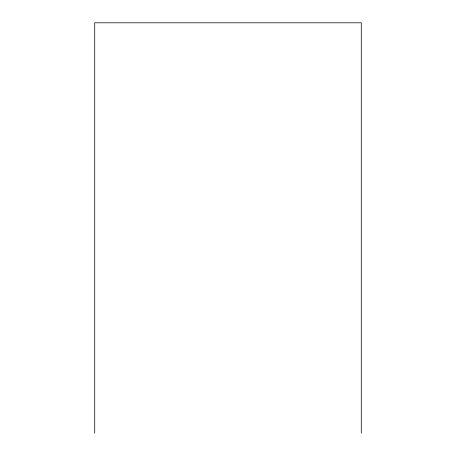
<?xml version="1.0" encoding="UTF-8"?>
<svg xmlns="http://www.w3.org/2000/svg" width="456" height="456" viewBox="0 0 456 456"><rect width="100%" height="100%" fill="white"/><g stroke="black" fill="none" stroke-linecap="round" stroke-linejoin="round"><path stroke-width="0.68" d="M361.277 433.2L361.277 22.8L94.723 22.8L94.723 433.2"/></g></svg>
